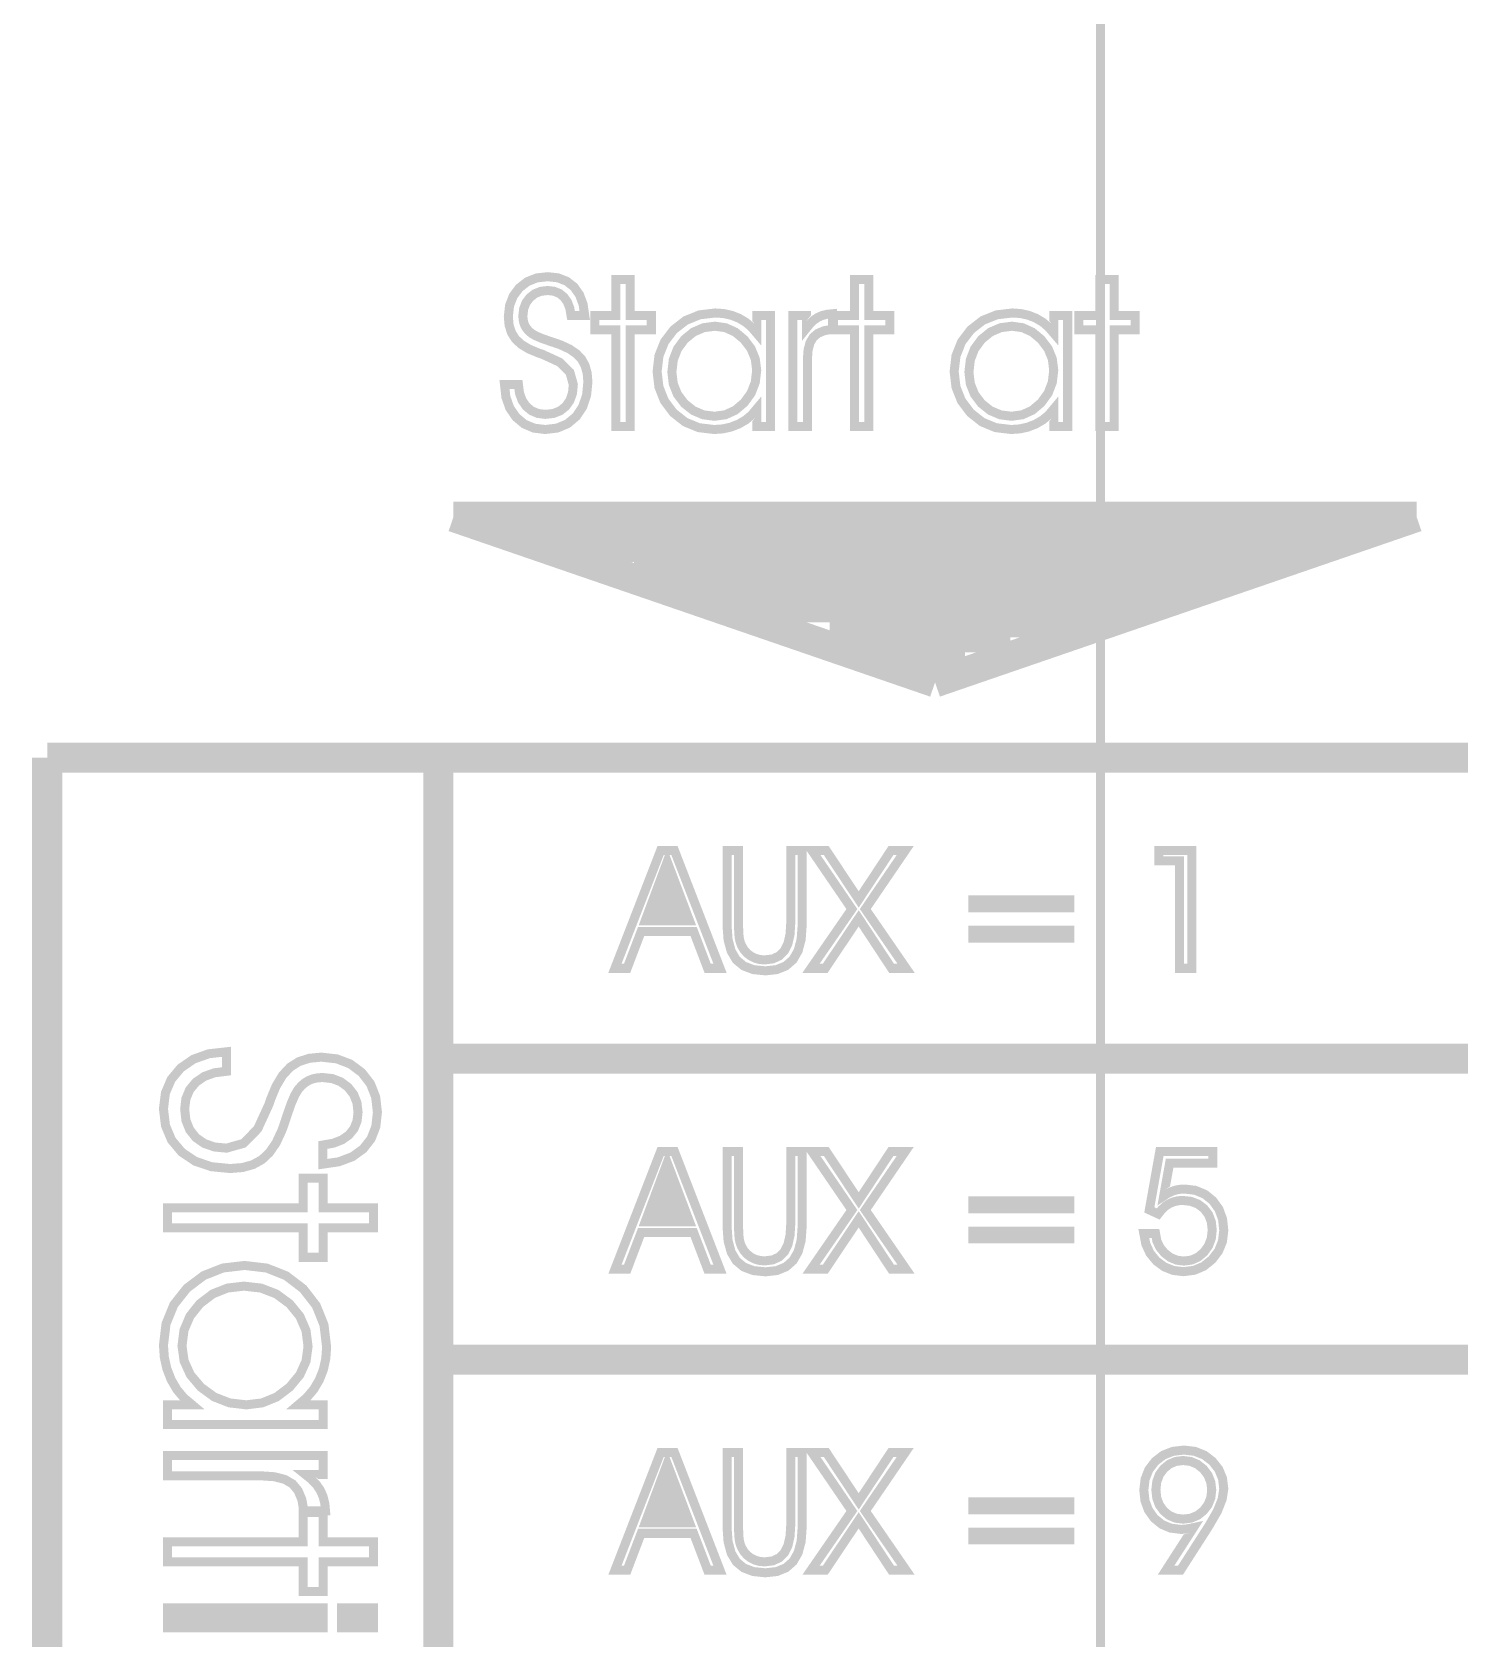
# Model space of a CAD drawing. Extents: x -2.25 to 2.25, y -2.04 to 2.05.
# Drawn here: x -0.395 to 0.079, y -1.089 to -0.556 of the extents above; entities that cross this region are included whole.
import ezdxf

# ---------------------------------------------------------------- set-up
doc = ezdxf.new("R2010")
doc.units = 0
doc.header["$LTSCALE"] = 0.000394
doc.layers.add('DD', color=7, linetype='CONTINUOUS')
doc.layers.add('TO', color=7, linetype='CONTINUOUS')

msp = doc.modelspace()

# ---------------------------------------------------------------- linework, layer by layer
at = {"layer": 'DD', "linetype": 'CONTINUOUS', "const_width": 0.003}
msp.add_lwpolyline([(-0.04, -1.656689), (-0.04, 2.043307)], dxfattribs=at)
at = {"layer": 'TO', "color": 7, "linetype": 'CONTINUOUS'}
for points, const_width in [([(-0.238051, -0.67272), (-0.233421, -0.67272), (-0.233074, -0.675541), (-0.232217, -0.677947), (-0.230854, -0.679941), (-0.229057, -0.681439), (-0.226925, -0.682336), (-0.224457, -0.682634), (-0.221809, -0.682336), (-0.21955, -0.681446), (-0.217681, -0.679965), (-0.216296, -0.677974), (-0.215463, -0.675558), (-0.215185, -0.67272), (-0.216327, -0.668652), (-0.219753, -0.665302), (-0.225465, -0.662677), (-0.225958, -0.662514), (-0.22636, -0.662383), (-0.226669, -0.66228), (-0.22992, -0.660933), (-0.232499, -0.659371), (-0.234406, -0.657591), (-0.235724, -0.655506), (-0.236516, -0.653038), (-0.23678, -0.650185), (-0.236374, -0.646524), (-0.235159, -0.643335), (-0.233134, -0.640614), (-0.230467, -0.638543), (-0.227327, -0.637302), (-0.223713, -0.63689), (-0.220296, -0.637267), (-0.217385, -0.638398), (-0.214976, -0.64028), (-0.213148, -0.642847), (-0.21195, -0.646028), (-0.21139, -0.649819), (-0.215929, -0.649819), (-0.216356, -0.647352), (-0.217152, -0.645297), (-0.218311, -0.64365), (-0.219806, -0.642446), (-0.221606, -0.641725), (-0.223713, -0.641484), (-0.225985, -0.641748), (-0.227962, -0.642539), (-0.229638, -0.643858), (-0.230917, -0.645577), (-0.231685, -0.647587), (-0.231941, -0.649886), (-0.231865, -0.651101), (-0.231636, -0.652202), (-0.231256, -0.653189), (-0.230705, -0.654091), (-0.229971, -0.654938), (-0.229055, -0.655732), (-0.227708, -0.656519), (-0.225737, -0.657368), (-0.223138, -0.658276), (-0.221598, -0.658781), (-0.220323, -0.65922), (-0.219311, -0.659594), (-0.216429, -0.660937), (-0.21414, -0.662508), (-0.212445, -0.664307), (-0.21128, -0.66642), (-0.21058, -0.668934), (-0.210346, -0.67185), (-0.210778, -0.676288), (-0.21207, -0.680113), (-0.21422, -0.683323), (-0.217091, -0.685738), (-0.220522, -0.687184), (-0.224516, -0.687665), (-0.228252, -0.687208), (-0.231488, -0.685836), (-0.234224, -0.683551), (-0.236306, -0.680521), (-0.237581, -0.676911), (-0.238051, -0.67272)], 0.003), ([(-0.238051, -0.67272), (-0.233421, -0.67272), (-0.233074, -0.675541), (-0.232217, -0.677947), (-0.230854, -0.679941), (-0.229057, -0.681439), (-0.226925, -0.682336), (-0.224457, -0.682634), (-0.221809, -0.682336), (-0.21955, -0.681446), (-0.217681, -0.679965), (-0.216296, -0.677974), (-0.215463, -0.675558), (-0.215185, -0.67272), (-0.216327, -0.668652), (-0.219753, -0.665302), (-0.225465, -0.662677), (-0.225958, -0.662514), (-0.22636, -0.662383), (-0.226669, -0.66228), (-0.22992, -0.660933), (-0.232499, -0.659371), (-0.234406, -0.657591), (-0.235724, -0.655506), (-0.236516, -0.653038), (-0.23678, -0.650185), (-0.236374, -0.646524), (-0.235159, -0.643335), (-0.233134, -0.640614), (-0.230467, -0.638543), (-0.227327, -0.637302), (-0.223713, -0.63689), (-0.220296, -0.637267), (-0.217385, -0.638398), (-0.214976, -0.64028), (-0.213148, -0.642847), (-0.21195, -0.646028), (-0.21139, -0.649819), (-0.215929, -0.649819), (-0.216356, -0.647352), (-0.217152, -0.645297), (-0.218311, -0.64365), (-0.219806, -0.642446), (-0.221606, -0.641725), (-0.223713, -0.641484), (-0.225985, -0.641748), (-0.227962, -0.642539), (-0.229638, -0.643858), (-0.230917, -0.645577), (-0.231685, -0.647587), (-0.231941, -0.649886), (-0.231865, -0.651101), (-0.231636, -0.652202), (-0.231256, -0.653189), (-0.230705, -0.654091), (-0.229971, -0.654938), (-0.229055, -0.655732), (-0.227708, -0.656519), (-0.225737, -0.657368), (-0.223138, -0.658276), (-0.221598, -0.658781), (-0.220323, -0.65922), (-0.219311, -0.659594), (-0.216429, -0.660937), (-0.21414, -0.662508), (-0.212445, -0.664307), (-0.21128, -0.66642), (-0.21058, -0.668934), (-0.210346, -0.67185), (-0.210778, -0.676288), (-0.21207, -0.680113), (-0.21422, -0.683323), (-0.217091, -0.685738), (-0.220522, -0.687184), (-0.224516, -0.687665), (-0.228252, -0.687208), (-0.231488, -0.685836), (-0.234224, -0.683551), (-0.236306, -0.680521), (-0.237581, -0.676911), (-0.238051, -0.67272)], 0.003), ([(-0.201016, -0.686693), (-0.201016, -0.654516), (-0.208031, -0.654516), (-0.208031, -0.649748), (-0.201016, -0.649748), (-0.201016, -0.637795), (-0.196283, -0.637795), (-0.196283, -0.649748), (-0.189268, -0.649748), (-0.189268, -0.654516), (-0.196283, -0.654516), (-0.196283, -0.686693), (-0.201016, -0.686693)], 0.003), ([(-0.201016, -0.686693), (-0.201016, -0.654516), (-0.208031, -0.654516), (-0.208031, -0.649748), (-0.201016, -0.649748), (-0.201016, -0.637795), (-0.196283, -0.637795), (-0.196283, -0.649748), (-0.189268, -0.649748), (-0.189268, -0.654516), (-0.196283, -0.654516), (-0.196283, -0.686693), (-0.201016, -0.686693)], 0.003), ([(-0.121728, -0.686693), (-0.121728, -0.654516), (-0.128744, -0.654516), (-0.128744, -0.649748), (-0.121728, -0.649748), (-0.121728, -0.637795), (-0.116996, -0.637795), (-0.116996, -0.649748), (-0.10998, -0.649748), (-0.10998, -0.654516), (-0.116996, -0.654516), (-0.116996, -0.686693), (-0.121728, -0.686693)], 0.003), ([(-0.121728, -0.686693), (-0.121728, -0.654516), (-0.128744, -0.654516), (-0.128744, -0.649748), (-0.121728, -0.649748), (-0.121728, -0.637795), (-0.116996, -0.637795), (-0.116996, -0.649748), (-0.10998, -0.649748), (-0.10998, -0.654516), (-0.116996, -0.654516), (-0.116996, -0.686693), (-0.121728, -0.686693)], 0.003), ([(-0.040228, -0.686693), (-0.040228, -0.654516), (-0.047244, -0.654516), (-0.047244, -0.649748), (-0.040228, -0.649748), (-0.040228, -0.637795), (-0.035496, -0.637795), (-0.035496, -0.649748), (-0.02848, -0.649748), (-0.02848, -0.654516), (-0.035496, -0.654516), (-0.035496, -0.686693), (-0.040228, -0.686693)], 0.003), ([(-0.040228, -0.686693), (-0.040228, -0.654516), (-0.047244, -0.654516), (-0.047244, -0.649748), (-0.040228, -0.649748), (-0.040228, -0.637795), (-0.035496, -0.637795), (-0.035496, -0.649748), (-0.02848, -0.649748), (-0.02848, -0.654516), (-0.035496, -0.654516), (-0.035496, -0.686693), (-0.040228, -0.686693)], 0.003), ([(-0.15426, -0.680846), (-0.155911, -0.682824), (-0.157909, -0.684491), (-0.160256, -0.685854), (-0.162841, -0.686859), (-0.165558, -0.687464), (-0.168406, -0.687665), (-0.173516, -0.687047), (-0.178027, -0.685194), (-0.181933, -0.682106), (-0.18494, -0.678114), (-0.186742, -0.673541), (-0.187343, -0.668386), (-0.186727, -0.663163), (-0.184884, -0.658541), (-0.181815, -0.654516), (-0.177827, -0.651421), (-0.173219, -0.649564), (-0.167992, -0.648945), (-0.165229, -0.649137), (-0.162625, -0.649714), (-0.160177, -0.650677), (-0.157937, -0.652003), (-0.155965, -0.653665), (-0.15426, -0.655665), (-0.15426, -0.649748), (-0.14963, -0.649748), (-0.14963, -0.686693), (-0.15426, -0.686693), (-0.15426, -0.680846)], 0.003), ([(-0.15426, -0.680846), (-0.155911, -0.682824), (-0.157909, -0.684491), (-0.160256, -0.685854), (-0.162841, -0.686859), (-0.165558, -0.687464), (-0.168406, -0.687665), (-0.173516, -0.687047), (-0.178027, -0.685194), (-0.181933, -0.682106), (-0.18494, -0.678114), (-0.186742, -0.673541), (-0.187343, -0.668386), (-0.186727, -0.663163), (-0.184884, -0.658541), (-0.181815, -0.654516), (-0.177827, -0.651421), (-0.173219, -0.649564), (-0.167992, -0.648945), (-0.165229, -0.649137), (-0.162625, -0.649714), (-0.160177, -0.650677), (-0.157937, -0.652003), (-0.155965, -0.653665), (-0.15426, -0.655665), (-0.15426, -0.649748), (-0.14963, -0.649748), (-0.14963, -0.686693), (-0.15426, -0.686693), (-0.15426, -0.680846)], 0.003), ([(-0.137409, -0.686693), (-0.142213, -0.686693), (-0.142213, -0.649748), (-0.13774, -0.649748), (-0.13774, -0.654012), (-0.136545, -0.652522), (-0.135276, -0.651324), (-0.133937, -0.650413), (-0.132476, -0.649776), (-0.130868, -0.649374), (-0.12911, -0.649209), (-0.129075, -0.654346), (-0.131773, -0.65482), (-0.133906, -0.65571), (-0.135472, -0.657016), (-0.13655, -0.658843), (-0.137195, -0.661299), (-0.137409, -0.664386), (-0.137409, -0.686693)], 0.003), ([(-0.137409, -0.686693), (-0.142213, -0.686693), (-0.142213, -0.649748), (-0.13774, -0.649748), (-0.13774, -0.654012), (-0.136545, -0.652522), (-0.135276, -0.651324), (-0.133937, -0.650413), (-0.132476, -0.649776), (-0.130868, -0.649374), (-0.12911, -0.649209), (-0.129075, -0.654346), (-0.131773, -0.65482), (-0.133906, -0.65571), (-0.135472, -0.657016), (-0.13655, -0.658843), (-0.137195, -0.661299), (-0.137409, -0.664386), (-0.137409, -0.686693)], 0.003), ([(-0.055567, -0.680846), (-0.057219, -0.682824), (-0.059216, -0.684491), (-0.061563, -0.685854), (-0.064148, -0.686859), (-0.066865, -0.687464), (-0.069713, -0.687665), (-0.074823, -0.687047), (-0.079334, -0.685194), (-0.08324, -0.682106), (-0.086247, -0.678114), (-0.088049, -0.673541), (-0.08865, -0.668386), (-0.088035, -0.663163), (-0.086191, -0.658541), (-0.083122, -0.654516), (-0.079134, -0.651421), (-0.074526, -0.649564), (-0.069299, -0.648945), (-0.066536, -0.649137), (-0.063932, -0.649714), (-0.061484, -0.650677), (-0.059244, -0.652003), (-0.057272, -0.653665), (-0.055567, -0.655665), (-0.055567, -0.649748), (-0.050937, -0.649748), (-0.050937, -0.686693), (-0.055567, -0.686693), (-0.055567, -0.680846)], 0.003), ([(-0.055567, -0.680846), (-0.057219, -0.682824), (-0.059216, -0.684491), (-0.061563, -0.685854), (-0.064148, -0.686859), (-0.066865, -0.687464), (-0.069713, -0.687665), (-0.074823, -0.687047), (-0.079334, -0.685194), (-0.08324, -0.682106), (-0.086247, -0.678114), (-0.088049, -0.673541), (-0.08865, -0.668386), (-0.088035, -0.663163), (-0.086191, -0.658541), (-0.083122, -0.654516), (-0.079134, -0.651421), (-0.074526, -0.649564), (-0.069299, -0.648945), (-0.066536, -0.649137), (-0.063932, -0.649714), (-0.061484, -0.650677), (-0.059244, -0.652003), (-0.057272, -0.653665), (-0.055567, -0.655665), (-0.055567, -0.649748), (-0.050937, -0.649748), (-0.050937, -0.686693), (-0.055567, -0.686693), (-0.055567, -0.680846)], 0.003), ([(-0.15426, -0.667984), (-0.154726, -0.664233), (-0.156125, -0.660815), (-0.158457, -0.657728), (-0.161397, -0.655292), (-0.164623, -0.653832), (-0.16813, -0.653346), (-0.171897, -0.653832), (-0.17527, -0.655292), (-0.178252, -0.657728), (-0.180574, -0.660883), (-0.181971, -0.664505), (-0.182437, -0.668594), (-0.181974, -0.672495), (-0.180586, -0.675967), (-0.178276, -0.679012), (-0.175314, -0.681372), (-0.171978, -0.68279), (-0.168268, -0.683264), (-0.164669, -0.682767), (-0.161393, -0.681275), (-0.158445, -0.678783), (-0.156121, -0.675589), (-0.154725, -0.67199), (-0.15426, -0.667984)], 0.003), ([(-0.15426, -0.667984), (-0.154726, -0.664233), (-0.156125, -0.660815), (-0.158457, -0.657728), (-0.161397, -0.655292), (-0.164623, -0.653832), (-0.16813, -0.653346), (-0.171897, -0.653832), (-0.17527, -0.655292), (-0.178252, -0.657728), (-0.180574, -0.660883), (-0.181971, -0.664505), (-0.182437, -0.668594), (-0.181974, -0.672495), (-0.180586, -0.675967), (-0.178276, -0.679012), (-0.175314, -0.681372), (-0.171978, -0.68279), (-0.168268, -0.683264), (-0.164669, -0.682767), (-0.161393, -0.681275), (-0.158445, -0.678783), (-0.156121, -0.675589), (-0.154725, -0.67199), (-0.15426, -0.667984)], 0.003), ([(-0.055567, -0.667984), (-0.056033, -0.664233), (-0.057432, -0.660815), (-0.059764, -0.657728), (-0.062704, -0.655292), (-0.06593, -0.653832), (-0.069437, -0.653346), (-0.073204, -0.653832), (-0.076577, -0.655292), (-0.079559, -0.657728), (-0.081881, -0.660883), (-0.083278, -0.664505), (-0.083744, -0.668594), (-0.083281, -0.672495), (-0.081893, -0.675967), (-0.079583, -0.679012), (-0.076621, -0.681372), (-0.073285, -0.68279), (-0.069575, -0.683264), (-0.065976, -0.682767), (-0.0627, -0.681275), (-0.059752, -0.678783), (-0.057428, -0.675589), (-0.056033, -0.67199), (-0.055567, -0.667984)], 0.003), ([(-0.055567, -0.667984), (-0.056033, -0.664233), (-0.057432, -0.660815), (-0.059764, -0.657728), (-0.062704, -0.655292), (-0.06593, -0.653832), (-0.069437, -0.653346), (-0.073204, -0.653832), (-0.076577, -0.655292), (-0.079559, -0.657728), (-0.081881, -0.660883), (-0.083278, -0.664505), (-0.083744, -0.668594), (-0.083281, -0.672495), (-0.081893, -0.675967), (-0.079583, -0.679012), (-0.076621, -0.681372), (-0.073285, -0.68279), (-0.069575, -0.683264), (-0.065976, -0.682767), (-0.0627, -0.681275), (-0.059752, -0.678783), (-0.057428, -0.675589), (-0.056033, -0.67199), (-0.055567, -0.667984)], 0.003), ([(-0.255, -0.716689), (0.065, -0.716689)], 0.009996), ([(-0.255, -0.716689), (-0.094996, -0.771689)], 0.009996), ([(-0.234996, -0.716689), (-0.225, -0.726689)], 0.009996), ([(-0.094996, -0.771689), (0.065, -0.716689)], 0.009996), ([(-0.225, -0.726689), (0.035, -0.726689)], 0.009996), ([(-0.199996, -0.726689), (0.005, -0.726689)], 0.009996), ([(-0.194996, -0.731689), (0.01, -0.731689)], 0.009996), ([(-0.19, -0.731689), (-0.18, -0.741689)], 0.009996), ([(-0.185, -0.731689), (0, -0.731689)], 0.009996), ([(-0.155, -0.751689), (-0.155, -0.731689)], 0.009996), ([(-0.094996, -0.771689), (-0.094996, -0.731689)], 0.009996), ([(-0.01, -0.741689), (0, -0.731689)], 0.009996), ([(-0.18, -0.741689), (-0.01, -0.741689)], 0.009996), ([(-0.145, -0.751689), (-0.145, -0.741689)], 0.009996), ([(-0.135, -0.751689), (-0.135, -0.741689)], 0.009996), ([(-0.125, -0.756689), (-0.125, -0.741689)], 0.009996), ([(-0.114996, -0.756689), (-0.114996, -0.741689)], 0.009996), ([(-0.105, -0.761689), (-0.105, -0.741689)], 0.009996), ([(-0.085, -0.761689), (-0.085, -0.741689)], 0.009996), ([(-0.074996, -0.761689), (-0.074996, -0.741689)], 0.009996), ([(-0.065, -0.756689), (-0.065, -0.741689)], 0.009996), ([(-0.055, -0.751689), (-0.055, -0.741689)], 0.009996), ([(-0.045, -0.751689), (-0.045, -0.741689)], 0.009996), ([(-0.045, -0.751689), (-0.035, -0.741689)], 0.009996), ([(-0.06, -0.756689), (-0.055, -0.751689)], 0.009996), ([(-0.055, -0.751689), (-0.045, -0.751689)], 0.009996), ([(-0.13, -0.756689), (-0.114996, -0.756689)], 0.009996), ([(-0.114996, -0.756689), (-0.11, -0.761689)], 0.009996), ([(-0.065, -0.756689), (-0.06, -0.756689)], 0.009996), ([(-0.11, -0.761689), (-0.094996, -0.761689)], 0.009996), ([(-0.094996, -0.761689), (-0.085, -0.761689)], 0.009996), ([(-0.39, -1.596689), (-0.39, -0.796689)], 0.009996), ([(-0.39, -0.796689), (-0.259996, -0.796689)], 0.009996), ([(-0.259996, -1.596689), (-0.259996, -0.796689)], 0.009996), ([(-0.259996, -0.796689), (0.435, -0.796689)], 0.009996), ([(-0.197315, -0.866693), (-0.201366, -0.866693), (-0.186189, -0.827575), (-0.181567, -0.827575), (-0.166437, -0.866693), (-0.170547, -0.866693), (-0.175224, -0.854413), (-0.192638, -0.854413), (-0.197315, -0.866693)], 0.003), ([(-0.197315, -0.866693), (-0.201366, -0.866693), (-0.186189, -0.827575), (-0.181567, -0.827575), (-0.166437, -0.866693), (-0.170547, -0.866693), (-0.175224, -0.854413), (-0.192638, -0.854413), (-0.197315, -0.866693)], 0.003), ([(-0.176571, -0.850894), (-0.183988, -0.831252), (-0.191299, -0.850894), (-0.176571, -0.850894)], 0.003), ([(-0.176571, -0.850894), (-0.183988, -0.831252), (-0.191299, -0.850894), (-0.176571, -0.850894)], 0.003), ([(-0.16411, -0.827575), (-0.160268, -0.827575), (-0.160268, -0.852315), (-0.160243, -0.854072), (-0.160167, -0.855506), (-0.160039, -0.856614), (-0.159851, -0.857528), (-0.159599, -0.858368), (-0.15928, -0.859138), (-0.158467, -0.860521), (-0.157442, -0.861685), (-0.156197, -0.86263), (-0.154789, -0.863333), (-0.15326, -0.863756), (-0.15161, -0.863898), (-0.148914, -0.863561), (-0.14673, -0.862551), (-0.145055, -0.86087), (-0.143878, -0.85849), (-0.143172, -0.855368), (-0.142937, -0.851508), (-0.142937, -0.827575), (-0.13915, -0.827575), (-0.13915, -0.852453), (-0.139486, -0.857092), (-0.140495, -0.860872), (-0.142177, -0.863795), (-0.144536, -0.865867), (-0.147594, -0.867112), (-0.151346, -0.867528), (-0.155349, -0.867121), (-0.158571, -0.865901), (-0.16102, -0.86387), (-0.162738, -0.86098), (-0.163767, -0.857175), (-0.16411, -0.852453), (-0.16411, -0.827575)], 0.003), ([(-0.16411, -0.827575), (-0.160268, -0.827575), (-0.160268, -0.852315), (-0.160243, -0.854072), (-0.160167, -0.855506), (-0.160039, -0.856614), (-0.159851, -0.857528), (-0.159599, -0.858368), (-0.15928, -0.859138), (-0.158467, -0.860521), (-0.157442, -0.861685), (-0.156197, -0.86263), (-0.154789, -0.863333), (-0.15326, -0.863756), (-0.15161, -0.863898), (-0.148914, -0.863561), (-0.14673, -0.862551), (-0.145055, -0.86087), (-0.143878, -0.85849), (-0.143172, -0.855368), (-0.142937, -0.851508), (-0.142937, -0.827575), (-0.13915, -0.827575), (-0.13915, -0.852453), (-0.139486, -0.857092), (-0.140495, -0.860872), (-0.142177, -0.863795), (-0.144536, -0.865867), (-0.147594, -0.867112), (-0.151346, -0.867528), (-0.155349, -0.867121), (-0.158571, -0.865901), (-0.16102, -0.86387), (-0.162738, -0.86098), (-0.163767, -0.857175), (-0.16411, -0.852453), (-0.16411, -0.827575)], 0.003), ([(-0.131492, -0.866693), (-0.136224, -0.866693), (-0.122626, -0.846996), (-0.135894, -0.827575), (-0.131118, -0.827575), (-0.12037, -0.843803), (-0.109657, -0.827575), (-0.104925, -0.827575), (-0.118169, -0.846996), (-0.104606, -0.866693), (-0.109437, -0.866693), (-0.12037, -0.850087), (-0.131492, -0.866693)], 0.003), ([(-0.131492, -0.866693), (-0.136224, -0.866693), (-0.122626, -0.846996), (-0.135894, -0.827575), (-0.131118, -0.827575), (-0.12037, -0.843803), (-0.109657, -0.827575), (-0.104925, -0.827575), (-0.118169, -0.846996), (-0.104606, -0.866693), (-0.109437, -0.866693), (-0.12037, -0.850087), (-0.131492, -0.866693)], 0.003), ([(-0.009728, -0.866693), (-0.013811, -0.866693), (-0.013811, -0.830929), (-0.020634, -0.830929), (-0.020634, -0.827575), (-0.009728, -0.827575), (-0.009728, -0.866693)], 0.003), ([(-0.009728, -0.866693), (-0.013811, -0.866693), (-0.013811, -0.830929), (-0.020634, -0.830929), (-0.020634, -0.827575), (-0.009728, -0.827575), (-0.009728, -0.866693)], 0.003), ([(-0.050232, -0.843961), (-0.050232, -0.846591), (-0.082417, -0.846591), (-0.082417, -0.843961), (-0.050232, -0.843961)], 0.003), ([(-0.050232, -0.843961), (-0.050232, -0.846591), (-0.082417, -0.846591), (-0.082417, -0.843961), (-0.050232, -0.843961)], 0.003), ([(-0.050232, -0.853984), (-0.050232, -0.856614), (-0.082417, -0.856614), (-0.082417, -0.853984), (-0.050232, -0.853984)], 0.003), ([(-0.050232, -0.853984), (-0.050232, -0.856614), (-0.082417, -0.856614), (-0.082417, -0.853984), (-0.050232, -0.853984)], 0.003), ([(-0.330437, -0.894421), (-0.330437, -0.900906), (-0.334385, -0.90139), (-0.337755, -0.90259), (-0.340547, -0.9045), (-0.342645, -0.907013), (-0.343901, -0.909998), (-0.344319, -0.913453), (-0.343902, -0.91716), (-0.342654, -0.920322), (-0.340579, -0.922937), (-0.337795, -0.924879), (-0.334413, -0.926047), (-0.330437, -0.926437), (-0.324743, -0.924837), (-0.320055, -0.920038), (-0.316382, -0.912039), (-0.316151, -0.911351), (-0.315966, -0.910789), (-0.315819, -0.910354), (-0.313936, -0.905804), (-0.31175, -0.902192), (-0.309256, -0.899524), (-0.306339, -0.897679), (-0.302885, -0.896571), (-0.29889, -0.896201), (-0.293764, -0.896768), (-0.289299, -0.89847), (-0.285488, -0.901307), (-0.28259, -0.90504), (-0.280854, -0.909435), (-0.280276, -0.914496), (-0.280804, -0.919277), (-0.282388, -0.92335), (-0.285024, -0.926709), (-0.288617, -0.92928), (-0.293071, -0.930961), (-0.298378, -0.931748), (-0.298378, -0.925394), (-0.294926, -0.924795), (-0.292049, -0.92368), (-0.289744, -0.922055), (-0.288058, -0.919963), (-0.287046, -0.917444), (-0.286709, -0.914496), (-0.287078, -0.911315), (-0.288187, -0.908547), (-0.290031, -0.906201), (-0.292437, -0.904408), (-0.295253, -0.903332), (-0.298472, -0.902972), (-0.300173, -0.90308), (-0.301714, -0.903402), (-0.303094, -0.903937), (-0.304357, -0.904707), (-0.305545, -0.905735), (-0.306657, -0.90702), (-0.307759, -0.9089), (-0.308946, -0.91166), (-0.31022, -0.915299), (-0.310926, -0.917455), (-0.311539, -0.919239), (-0.312063, -0.920657), (-0.313941, -0.92469), (-0.316141, -0.927895), (-0.318661, -0.930272), (-0.321619, -0.931903), (-0.325137, -0.932882), (-0.32922, -0.933209), (-0.335434, -0.932604), (-0.340789, -0.930795), (-0.345283, -0.927783), (-0.348663, -0.923766), (-0.350688, -0.918964), (-0.351362, -0.913374), (-0.350721, -0.908141), (-0.3488, -0.903611), (-0.345602, -0.89978), (-0.341361, -0.896865), (-0.336306, -0.895079), (-0.330437, -0.894421)], 0.003), ([(-0.330437, -0.894421), (-0.330437, -0.900906), (-0.334385, -0.90139), (-0.337755, -0.90259), (-0.340547, -0.9045), (-0.342645, -0.907013), (-0.343901, -0.909998), (-0.344319, -0.913453), (-0.343902, -0.91716), (-0.342654, -0.920322), (-0.340579, -0.922937), (-0.337795, -0.924879), (-0.334413, -0.926047), (-0.330437, -0.926437), (-0.324743, -0.924837), (-0.320055, -0.920038), (-0.316382, -0.912039), (-0.316151, -0.911351), (-0.315966, -0.910789), (-0.315819, -0.910354), (-0.313936, -0.905804), (-0.31175, -0.902192), (-0.309256, -0.899524), (-0.306339, -0.897679), (-0.302885, -0.896571), (-0.29889, -0.896201), (-0.293764, -0.896768), (-0.289299, -0.89847), (-0.285488, -0.901307), (-0.28259, -0.90504), (-0.280854, -0.909435), (-0.280276, -0.914496), (-0.280804, -0.919277), (-0.282388, -0.92335), (-0.285024, -0.926709), (-0.288617, -0.92928), (-0.293071, -0.930961), (-0.298378, -0.931748), (-0.298378, -0.925394), (-0.294926, -0.924795), (-0.292049, -0.92368), (-0.289744, -0.922055), (-0.288058, -0.919963), (-0.287046, -0.917444), (-0.286709, -0.914496), (-0.287078, -0.911315), (-0.288187, -0.908547), (-0.290031, -0.906201), (-0.292437, -0.904408), (-0.295253, -0.903332), (-0.298472, -0.902972), (-0.300173, -0.90308), (-0.301714, -0.903402), (-0.303094, -0.903937), (-0.304357, -0.904707), (-0.305545, -0.905735), (-0.306657, -0.90702), (-0.307759, -0.9089), (-0.308946, -0.91166), (-0.31022, -0.915299), (-0.310926, -0.917455), (-0.311539, -0.919239), (-0.312063, -0.920657), (-0.313941, -0.92469), (-0.316141, -0.927895), (-0.318661, -0.930272), (-0.321619, -0.931903), (-0.325137, -0.932882), (-0.32922, -0.933209), (-0.335434, -0.932604), (-0.340789, -0.930795), (-0.345283, -0.927783), (-0.348663, -0.923766), (-0.350688, -0.918964), (-0.351362, -0.913374), (-0.350721, -0.908141), (-0.3488, -0.903611), (-0.345602, -0.89978), (-0.341361, -0.896865), (-0.336306, -0.895079), (-0.330437, -0.894421)], 0.003), ([(-0.259996, -0.896689), (0.435, -0.896689)], 0.009996), ([(-0.197315, -0.966693), (-0.201366, -0.966693), (-0.186189, -0.927575), (-0.181567, -0.927575), (-0.166437, -0.966693), (-0.170547, -0.966693), (-0.175224, -0.954413), (-0.192638, -0.954413), (-0.197315, -0.966693)], 0.003), ([(-0.197315, -0.966693), (-0.201366, -0.966693), (-0.186189, -0.927575), (-0.181567, -0.927575), (-0.166437, -0.966693), (-0.170547, -0.966693), (-0.175224, -0.954413), (-0.192638, -0.954413), (-0.197315, -0.966693)], 0.003), ([(-0.176571, -0.950894), (-0.183988, -0.931252), (-0.191299, -0.950894), (-0.176571, -0.950894)], 0.003), ([(-0.176571, -0.950894), (-0.183988, -0.931252), (-0.191299, -0.950894), (-0.176571, -0.950894)], 0.003), ([(-0.16411, -0.927575), (-0.160268, -0.927575), (-0.160268, -0.952315), (-0.160243, -0.954072), (-0.160167, -0.955506), (-0.160039, -0.956614), (-0.159851, -0.957528), (-0.159599, -0.958368), (-0.15928, -0.959138), (-0.158467, -0.960521), (-0.157442, -0.961685), (-0.156197, -0.96263), (-0.154789, -0.963333), (-0.15326, -0.963756), (-0.15161, -0.963898), (-0.148914, -0.963561), (-0.14673, -0.962551), (-0.145055, -0.96087), (-0.143878, -0.95849), (-0.143172, -0.955368), (-0.142937, -0.951508), (-0.142937, -0.927575), (-0.13915, -0.927575), (-0.13915, -0.952453), (-0.139486, -0.957092), (-0.140495, -0.960872), (-0.142177, -0.963795), (-0.144536, -0.965867), (-0.147594, -0.967112), (-0.151346, -0.967528), (-0.155349, -0.967121), (-0.158571, -0.965901), (-0.16102, -0.96387), (-0.162738, -0.96098), (-0.163767, -0.957175), (-0.16411, -0.952453), (-0.16411, -0.927575)], 0.003), ([(-0.16411, -0.927575), (-0.160268, -0.927575), (-0.160268, -0.952315), (-0.160243, -0.954072), (-0.160167, -0.955506), (-0.160039, -0.956614), (-0.159851, -0.957528), (-0.159599, -0.958368), (-0.15928, -0.959138), (-0.158467, -0.960521), (-0.157442, -0.961685), (-0.156197, -0.96263), (-0.154789, -0.963333), (-0.15326, -0.963756), (-0.15161, -0.963898), (-0.148914, -0.963561), (-0.14673, -0.962551), (-0.145055, -0.96087), (-0.143878, -0.95849), (-0.143172, -0.955368), (-0.142937, -0.951508), (-0.142937, -0.927575), (-0.13915, -0.927575), (-0.13915, -0.952453), (-0.139486, -0.957092), (-0.140495, -0.960872), (-0.142177, -0.963795), (-0.144536, -0.965867), (-0.147594, -0.967112), (-0.151346, -0.967528), (-0.155349, -0.967121), (-0.158571, -0.965901), (-0.16102, -0.96387), (-0.162738, -0.96098), (-0.163767, -0.957175), (-0.16411, -0.952453), (-0.16411, -0.927575)], 0.003), ([(-0.131492, -0.966693), (-0.136224, -0.966693), (-0.122626, -0.946996), (-0.135894, -0.927575), (-0.131118, -0.927575), (-0.12037, -0.943803), (-0.109657, -0.927575), (-0.104925, -0.927575), (-0.118169, -0.946996), (-0.104606, -0.966693), (-0.109437, -0.966693), (-0.12037, -0.950087), (-0.131492, -0.966693)], 0.003), ([(-0.131492, -0.966693), (-0.136224, -0.966693), (-0.122626, -0.946996), (-0.135894, -0.927575), (-0.131118, -0.927575), (-0.12037, -0.943803), (-0.109657, -0.927575), (-0.104925, -0.927575), (-0.118169, -0.946996), (-0.104606, -0.966693), (-0.109437, -0.966693), (-0.12037, -0.950087), (-0.131492, -0.966693)], 0.003), ([(-0.02563, -0.954819), (-0.021732, -0.954819), (-0.021304, -0.957233), (-0.020311, -0.959392), (-0.018752, -0.961291), (-0.016808, -0.962769), (-0.01466, -0.963656), (-0.012307, -0.963953), (-0.009809, -0.963622), (-0.007582, -0.962631), (-0.00563, -0.96098), (-0.004117, -0.95885), (-0.003209, -0.956408), (-0.002906, -0.953661), (-0.003209, -0.950914), (-0.004117, -0.948537), (-0.00563, -0.946528), (-0.007634, -0.945015), (-0.010014, -0.944106), (-0.012764, -0.943803), (-0.014373, -0.943929), (-0.015877, -0.944304), (-0.017276, -0.944925), (-0.018565, -0.945795), (-0.019755, -0.946925), (-0.020843, -0.948315), (-0.023807, -0.946949), (-0.020339, -0.927575), (-0.002697, -0.927575), (-0.002697, -0.931417), (-0.017055, -0.931417), (-0.01902, -0.942327), (-0.017896, -0.941593), (-0.016784, -0.941007), (-0.015681, -0.940567), (-0.014543, -0.940261), (-0.013348, -0.940077), (-0.012094, -0.940016), (-0.008509, -0.940447), (-0.005382, -0.941738), (-0.002713, -0.943886), (-0.000687, -0.946703), (0.000531, -0.949997), (0.000937, -0.953772), (0.000503, -0.957378), (-0.000801, -0.960609), (-0.002972, -0.963465), (-0.005762, -0.96569), (-0.008921, -0.967027), (-0.012445, -0.967472), (-0.015796, -0.967078), (-0.018805, -0.965893), (-0.021469, -0.963913), (-0.023589, -0.961319), (-0.024977, -0.958287), (-0.02563, -0.954819)], 0.003), ([(-0.02563, -0.954819), (-0.021732, -0.954819), (-0.021304, -0.957233), (-0.020311, -0.959392), (-0.018752, -0.961291), (-0.016808, -0.962769), (-0.01466, -0.963656), (-0.012307, -0.963953), (-0.009809, -0.963622), (-0.007582, -0.962631), (-0.00563, -0.96098), (-0.004117, -0.95885), (-0.003209, -0.956408), (-0.002906, -0.953661), (-0.003209, -0.950914), (-0.004117, -0.948537), (-0.00563, -0.946528), (-0.007634, -0.945015), (-0.010014, -0.944106), (-0.012764, -0.943803), (-0.014373, -0.943929), (-0.015877, -0.944304), (-0.017276, -0.944925), (-0.018565, -0.945795), (-0.019755, -0.946925), (-0.020843, -0.948315), (-0.023807, -0.946949), (-0.020339, -0.927575), (-0.002697, -0.927575), (-0.002697, -0.931417), (-0.017055, -0.931417), (-0.01902, -0.942327), (-0.017896, -0.941593), (-0.016784, -0.941007), (-0.015681, -0.940567), (-0.014543, -0.940261), (-0.013348, -0.940077), (-0.012094, -0.940016), (-0.008509, -0.940447), (-0.005382, -0.941738), (-0.002713, -0.943886), (-0.000687, -0.946703), (0.000531, -0.949997), (0.000937, -0.953772), (0.000503, -0.957378), (-0.000801, -0.960609), (-0.002972, -0.963465), (-0.005762, -0.96569), (-0.008921, -0.967027), (-0.012445, -0.967472), (-0.015796, -0.967078), (-0.018805, -0.965893), (-0.021469, -0.963913), (-0.023589, -0.961319), (-0.024977, -0.958287), (-0.02563, -0.954819)], 0.003), ([(-0.35, -0.946272), (-0.304957, -0.946272), (-0.304957, -0.936449), (-0.29828, -0.936449), (-0.29828, -0.946272), (-0.281543, -0.946272), (-0.281543, -0.952898), (-0.29828, -0.952898), (-0.29828, -0.962717), (-0.304957, -0.962717), (-0.304957, -0.952898), (-0.35, -0.952898), (-0.35, -0.946272)], 0.003), ([(-0.35, -0.946272), (-0.304957, -0.946272), (-0.304957, -0.936449), (-0.29828, -0.936449), (-0.29828, -0.946272), (-0.281543, -0.946272), (-0.281543, -0.952898), (-0.29828, -0.952898), (-0.29828, -0.962717), (-0.304957, -0.962717), (-0.304957, -0.952898), (-0.35, -0.952898), (-0.35, -0.946272)], 0.003), ([(-0.050232, -0.943961), (-0.050232, -0.946591), (-0.082417, -0.946591), (-0.082417, -0.943961), (-0.050232, -0.943961)], 0.003), ([(-0.050232, -0.943961), (-0.050232, -0.946591), (-0.082417, -0.946591), (-0.082417, -0.943961), (-0.050232, -0.943961)], 0.003), ([(-0.050232, -0.953984), (-0.050232, -0.956614), (-0.082417, -0.956614), (-0.082417, -0.953984), (-0.050232, -0.953984)], 0.003), ([(-0.050232, -0.953984), (-0.050232, -0.956614), (-0.082417, -0.956614), (-0.082417, -0.953984), (-0.050232, -0.953984)], 0.003), ([(-0.341815, -1.011724), (-0.344581, -1.009413), (-0.346916, -1.006616), (-0.348827, -1.003331), (-0.350233, -0.999711), (-0.351079, -0.995908), (-0.351362, -0.991921), (-0.350497, -0.984765), (-0.347902, -0.978451), (-0.343583, -0.972988), (-0.337992, -0.968778), (-0.331589, -0.966254), (-0.324374, -0.965413), (-0.31706, -0.966274), (-0.310588, -0.968852), (-0.304957, -0.973146), (-0.300623, -0.978731), (-0.298024, -0.985182), (-0.297157, -0.9925), (-0.297426, -0.996368), (-0.298232, -1.000015), (-0.299579, -1.003445), (-0.301436, -1.00658), (-0.303762, -1.00934), (-0.306559, -1.011724), (-0.29828, -1.011724), (-0.29828, -1.018209), (-0.35, -1.018209), (-0.35, -1.011724), (-0.341815, -1.011724)], 0.003), ([(-0.341815, -1.011724), (-0.344581, -1.009413), (-0.346916, -1.006616), (-0.348827, -1.003331), (-0.350233, -0.999711), (-0.351079, -0.995908), (-0.351362, -0.991921), (-0.350497, -0.984765), (-0.347902, -0.978451), (-0.343583, -0.972988), (-0.337992, -0.968778), (-0.331589, -0.966254), (-0.324374, -0.965413), (-0.31706, -0.966274), (-0.310588, -0.968852), (-0.304957, -0.973146), (-0.300623, -0.978731), (-0.298024, -0.985182), (-0.297157, -0.9925), (-0.297426, -0.996368), (-0.298232, -1.000015), (-0.299579, -1.003445), (-0.301436, -1.00658), (-0.303762, -1.00934), (-0.306559, -1.011724), (-0.29828, -1.011724), (-0.29828, -1.018209), (-0.35, -1.018209), (-0.35, -1.011724), (-0.341815, -1.011724)], 0.003), ([(-0.323811, -1.011724), (-0.318557, -1.011072), (-0.313771, -1.009114), (-0.309449, -1.00585), (-0.306042, -1.001734), (-0.303999, -0.997216), (-0.303319, -0.992307), (-0.303999, -0.987033), (-0.306042, -0.98231), (-0.309449, -0.978138), (-0.313866, -0.974885), (-0.318937, -0.972931), (-0.324661, -0.97228), (-0.330122, -0.972927), (-0.334984, -0.974869), (-0.339248, -0.978106), (-0.342553, -0.982251), (-0.344538, -0.98692), (-0.345201, -0.992114), (-0.344505, -0.997153), (-0.342415, -1.001738), (-0.338929, -1.005866), (-0.334457, -1.009119), (-0.329417, -1.011073), (-0.323811, -1.011724)], 0.003), ([(-0.323811, -1.011724), (-0.318557, -1.011072), (-0.313771, -1.009114), (-0.309449, -1.00585), (-0.306042, -1.001734), (-0.303999, -0.997216), (-0.303319, -0.992307), (-0.303999, -0.987033), (-0.306042, -0.98231), (-0.309449, -0.978138), (-0.313866, -0.974885), (-0.318937, -0.972931), (-0.324661, -0.97228), (-0.330122, -0.972927), (-0.334984, -0.974869), (-0.339248, -0.978106), (-0.342553, -0.982251), (-0.344538, -0.98692), (-0.345201, -0.992114), (-0.344505, -0.997153), (-0.342415, -1.001738), (-0.338929, -1.005866), (-0.334457, -1.009119), (-0.329417, -1.011073), (-0.323811, -1.011724)], 0.003), ([(-0.259996, -0.996689), (0.435, -0.996689)], 0.009996), ([(-0.35, -1.035315), (-0.35, -1.028591), (-0.29828, -1.028591), (-0.29828, -1.034846), (-0.304248, -1.034846), (-0.302161, -1.036521), (-0.300485, -1.038298), (-0.299209, -1.040177), (-0.298316, -1.04222), (-0.297755, -1.04447), (-0.297524, -1.046933), (-0.304717, -1.04698), (-0.305377, -1.043203), (-0.306624, -1.040218), (-0.308453, -1.038024), (-0.311011, -1.036516), (-0.31445, -1.035615), (-0.318772, -1.035315), (-0.35, -1.035315)], 0.003), ([(-0.35, -1.035315), (-0.35, -1.028591), (-0.29828, -1.028591), (-0.29828, -1.034846), (-0.304248, -1.034846), (-0.302161, -1.036521), (-0.300485, -1.038298), (-0.299209, -1.040177), (-0.298316, -1.04222), (-0.297755, -1.04447), (-0.297524, -1.046933), (-0.304717, -1.04698), (-0.305377, -1.043203), (-0.306624, -1.040218), (-0.308453, -1.038024), (-0.311011, -1.036516), (-0.31445, -1.035615), (-0.318772, -1.035315), (-0.35, -1.035315)], 0.003), ([(-0.197315, -1.066693), (-0.201366, -1.066693), (-0.186189, -1.027575), (-0.181567, -1.027575), (-0.166437, -1.066693), (-0.170547, -1.066693), (-0.175224, -1.054413), (-0.192638, -1.054413), (-0.197315, -1.066693)], 0.003), ([(-0.197315, -1.066693), (-0.201366, -1.066693), (-0.186189, -1.027575), (-0.181567, -1.027575), (-0.166437, -1.066693), (-0.170547, -1.066693), (-0.175224, -1.054413), (-0.192638, -1.054413), (-0.197315, -1.066693)], 0.003), ([(-0.176571, -1.050894), (-0.183988, -1.031252), (-0.191299, -1.050894), (-0.176571, -1.050894)], 0.003), ([(-0.176571, -1.050894), (-0.183988, -1.031252), (-0.191299, -1.050894), (-0.176571, -1.050894)], 0.003), ([(-0.16411, -1.027575), (-0.160268, -1.027575), (-0.160268, -1.052315), (-0.160243, -1.054072), (-0.160167, -1.055506), (-0.160039, -1.056614), (-0.159851, -1.057528), (-0.159599, -1.058368), (-0.15928, -1.059138), (-0.158467, -1.060521), (-0.157442, -1.061685), (-0.156197, -1.06263), (-0.154789, -1.063333), (-0.15326, -1.063756), (-0.15161, -1.063898), (-0.148914, -1.063561), (-0.14673, -1.062551), (-0.145055, -1.06087), (-0.143878, -1.05849), (-0.143172, -1.055368), (-0.142937, -1.051508), (-0.142937, -1.027575), (-0.13915, -1.027575), (-0.13915, -1.052453), (-0.139486, -1.057092), (-0.140495, -1.060872), (-0.142177, -1.063795), (-0.144536, -1.065867), (-0.147594, -1.067112), (-0.151346, -1.067528), (-0.155349, -1.067121), (-0.158571, -1.065901), (-0.16102, -1.06387), (-0.162738, -1.06098), (-0.163767, -1.057175), (-0.16411, -1.052453), (-0.16411, -1.027575)], 0.003), ([(-0.16411, -1.027575), (-0.160268, -1.027575), (-0.160268, -1.052315), (-0.160243, -1.054072), (-0.160167, -1.055506), (-0.160039, -1.056614), (-0.159851, -1.057528), (-0.159599, -1.058368), (-0.15928, -1.059138), (-0.158467, -1.060521), (-0.157442, -1.061685), (-0.156197, -1.06263), (-0.154789, -1.063333), (-0.15326, -1.063756), (-0.15161, -1.063898), (-0.148914, -1.063561), (-0.14673, -1.062551), (-0.145055, -1.06087), (-0.143878, -1.05849), (-0.143172, -1.055368), (-0.142937, -1.051508), (-0.142937, -1.027575), (-0.13915, -1.027575), (-0.13915, -1.052453), (-0.139486, -1.057092), (-0.140495, -1.060872), (-0.142177, -1.063795), (-0.144536, -1.065867), (-0.147594, -1.067112), (-0.151346, -1.067528), (-0.155349, -1.067121), (-0.158571, -1.065901), (-0.16102, -1.06387), (-0.162738, -1.06098), (-0.163767, -1.057175), (-0.16411, -1.052453), (-0.16411, -1.027575)], 0.003), ([(-0.131492, -1.066693), (-0.136224, -1.066693), (-0.122626, -1.046996), (-0.135894, -1.027575), (-0.131118, -1.027575), (-0.12037, -1.043803), (-0.109657, -1.027575), (-0.104925, -1.027575), (-0.118169, -1.046996), (-0.104606, -1.066693), (-0.109437, -1.066693), (-0.12037, -1.050087), (-0.131492, -1.066693)], 0.003), ([(-0.131492, -1.066693), (-0.136224, -1.066693), (-0.122626, -1.046996), (-0.135894, -1.027575), (-0.131118, -1.027575), (-0.12037, -1.043803), (-0.109657, -1.027575), (-0.104925, -1.027575), (-0.118169, -1.046996), (-0.104606, -1.066693), (-0.109437, -1.066693), (-0.12037, -1.050087), (-0.131492, -1.066693)], 0.003), ([(-0.013461, -1.066693), (-0.018268, -1.066693), (-0.009142, -1.052516), (-0.009955, -1.052693), (-0.010726, -1.05284), (-0.011453, -1.052957), (-0.012128, -1.05304), (-0.012761, -1.053087), (-0.01335, -1.053102), (-0.016696, -1.05269), (-0.01963, -1.051455), (-0.022154, -1.049398), (-0.024087, -1.046711), (-0.025245, -1.043603), (-0.02563, -1.040071), (-0.025212, -1.036444), (-0.023958, -1.033262), (-0.02187, -1.030528), (-0.019138, -1.028426), (-0.01595, -1.027167), (-0.012307, -1.026748), (-0.008723, -1.027162), (-0.005568, -1.028403), (-0.002843, -1.030472), (-0.000743, -1.03314), (0.000517, -1.036188), (0.000937, -1.039614), (0.000399, -1.043056), (-0.001215, -1.047106), (-0.003906, -1.051764), (-0.004184, -1.052204), (-0.004416, -1.052571), (-0.004602, -1.052866), (-0.013461, -1.066693)], 0.003), ([(-0.013461, -1.066693), (-0.018268, -1.066693), (-0.009142, -1.052516), (-0.009955, -1.052693), (-0.010726, -1.05284), (-0.011453, -1.052957), (-0.012128, -1.05304), (-0.012761, -1.053087), (-0.01335, -1.053102), (-0.016696, -1.05269), (-0.01963, -1.051455), (-0.022154, -1.049398), (-0.024087, -1.046711), (-0.025245, -1.043603), (-0.02563, -1.040071), (-0.025212, -1.036444), (-0.023958, -1.033262), (-0.02187, -1.030528), (-0.019138, -1.028426), (-0.01595, -1.027167), (-0.012307, -1.026748), (-0.008723, -1.027162), (-0.005568, -1.028403), (-0.002843, -1.030472), (-0.000743, -1.03314), (0.000517, -1.036188), (0.000937, -1.039614), (0.000399, -1.043056), (-0.001215, -1.047106), (-0.003906, -1.051764), (-0.004184, -1.052204), (-0.004416, -1.052571), (-0.004602, -1.052866), (-0.013461, -1.066693)], 0.003), ([(-0.012543, -1.049693), (-0.010007, -1.049381), (-0.007756, -1.048447), (-0.005795, -1.046894), (-0.004282, -1.04489), (-0.003374, -1.042597), (-0.003071, -1.040016), (-0.00338, -1.037408), (-0.004307, -1.035083), (-0.00585, -1.033047), (-0.007835, -1.031473), (-0.010083, -1.03053), (-0.012598, -1.030217), (-0.015019, -1.030521), (-0.017163, -1.031434), (-0.019028, -1.032957), (-0.02047, -1.034951), (-0.021334, -1.037287), (-0.021622, -1.039961), (-0.021338, -1.042627), (-0.020484, -1.044957), (-0.019055, -1.046949), (-0.017195, -1.048472), (-0.015023, -1.049387), (-0.012543, -1.049693)], 0.003), ([(-0.012543, -1.049693), (-0.010007, -1.049381), (-0.007756, -1.048447), (-0.005795, -1.046894), (-0.004282, -1.04489), (-0.003374, -1.042597), (-0.003071, -1.040016), (-0.00338, -1.037408), (-0.004307, -1.035083), (-0.00585, -1.033047), (-0.007835, -1.031473), (-0.010083, -1.03053), (-0.012598, -1.030217), (-0.015019, -1.030521), (-0.017163, -1.031434), (-0.019028, -1.032957), (-0.02047, -1.034951), (-0.021334, -1.037287), (-0.021622, -1.039961), (-0.021338, -1.042627), (-0.020484, -1.044957), (-0.019055, -1.046949), (-0.017195, -1.048472), (-0.015023, -1.049387), (-0.012543, -1.049693)], 0.003), ([(-0.35, -1.057268), (-0.304957, -1.057268), (-0.304957, -1.047445), (-0.29828, -1.047445), (-0.29828, -1.057268), (-0.281543, -1.057268), (-0.281543, -1.063894), (-0.29828, -1.063894), (-0.29828, -1.073713), (-0.304957, -1.073713), (-0.304957, -1.063894), (-0.35, -1.063894), (-0.35, -1.057268)], 0.003), ([(-0.35, -1.057268), (-0.304957, -1.057268), (-0.304957, -1.047445), (-0.29828, -1.047445), (-0.29828, -1.057268), (-0.281543, -1.057268), (-0.281543, -1.063894), (-0.29828, -1.063894), (-0.29828, -1.073713), (-0.304957, -1.073713), (-0.304957, -1.063894), (-0.35, -1.063894), (-0.35, -1.057268)], 0.003), ([(-0.050232, -1.043961), (-0.050232, -1.046591), (-0.082417, -1.046591), (-0.082417, -1.043961), (-0.050232, -1.043961)], 0.003), ([(-0.050232, -1.043961), (-0.050232, -1.046591), (-0.082417, -1.046591), (-0.082417, -1.043961), (-0.050232, -1.043961)], 0.003), ([(-0.050232, -1.053984), (-0.050232, -1.056614), (-0.082417, -1.056614), (-0.082417, -1.053984), (-0.050232, -1.053984)], 0.003), ([(-0.050232, -1.053984), (-0.050232, -1.056614), (-0.082417, -1.056614), (-0.082417, -1.053984), (-0.050232, -1.053984)], 0.003), ([(-0.35, -1.079138), (-0.29828, -1.079138), (-0.29828, -1.085764), (-0.35, -1.085764), (-0.35, -1.079138)], 0.003), ([(-0.35, -1.079138), (-0.29828, -1.079138), (-0.29828, -1.085764), (-0.35, -1.085764), (-0.35, -1.079138)], 0.003), ([(-0.292213, -1.085764), (-0.292213, -1.079138), (-0.281543, -1.079138), (-0.281543, -1.085764), (-0.292213, -1.085764)], 0.003), ([(-0.292213, -1.085764), (-0.292213, -1.079138), (-0.281543, -1.079138), (-0.281543, -1.085764), (-0.292213, -1.085764)], 0.003)]:
    msp.add_lwpolyline(points, dxfattribs=dict(at, const_width=const_width))
at = {"layer": 'TO', "color": 7}
for points in [[(-0.176571, -0.850894), (-0.183988, -0.831252), (-0.176571, -0.850894), (-0.191299, -0.850894)], [(-0.050232, -0.843961), (-0.050232, -0.846591), (-0.082417, -0.843961), (-0.082417, -0.846591)], [(-0.050232, -0.853984), (-0.050232, -0.856614), (-0.082417, -0.853984), (-0.082417, -0.856614)], [(-0.176571, -0.950894), (-0.183988, -0.931252), (-0.176571, -0.950894), (-0.191299, -0.950894)], [(-0.050232, -0.943961), (-0.050232, -0.946591), (-0.082417, -0.943961), (-0.082417, -0.946591)], [(-0.050232, -0.953984), (-0.050232, -0.956614), (-0.082417, -0.953984), (-0.082417, -0.956614)], [(-0.176571, -1.050894), (-0.183988, -1.031252), (-0.176571, -1.050894), (-0.191299, -1.050894)], [(-0.050232, -1.043961), (-0.050232, -1.046591), (-0.082417, -1.043961), (-0.082417, -1.046591)], [(-0.050232, -1.053984), (-0.050232, -1.056614), (-0.082417, -1.053984), (-0.082417, -1.056614)], [(-0.35, -1.079138), (-0.29828, -1.079138), (-0.35, -1.085764), (-0.29828, -1.085764)], [(-0.292213, -1.085764), (-0.292213, -1.079138), (-0.281543, -1.085764), (-0.281543, -1.079138)]]:
    msp.add_solid(points, dxfattribs=at)

doc.saveas('drawing.dxf')
